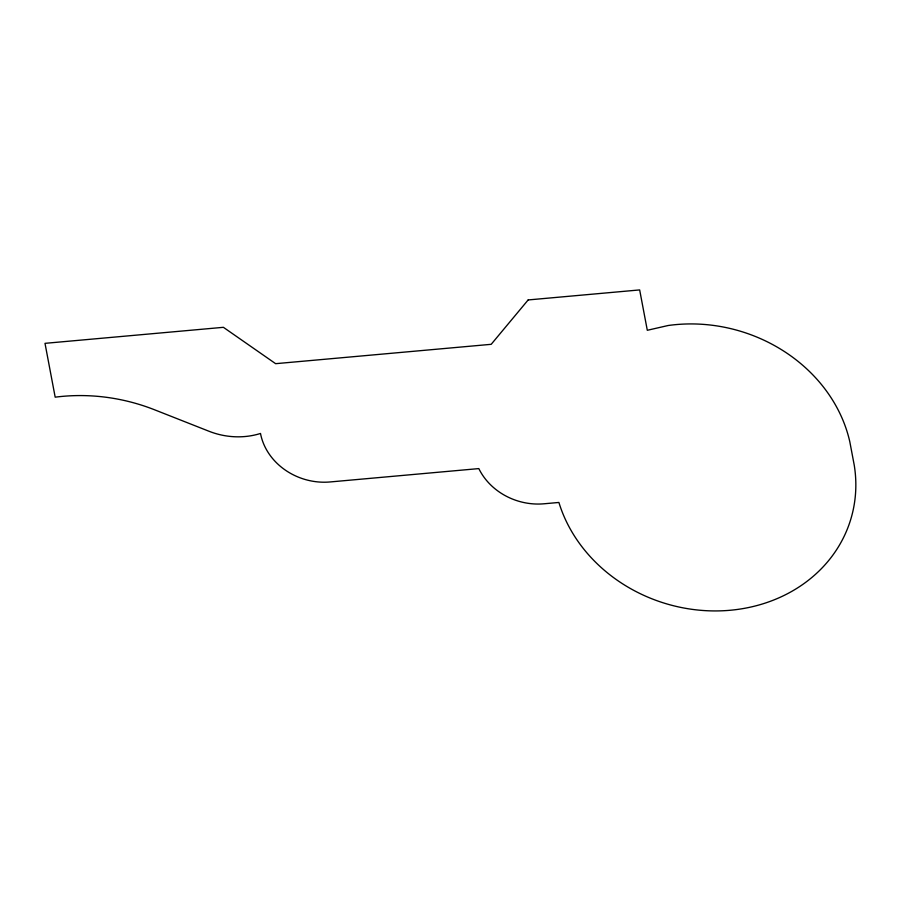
<?xml version="1.0" encoding="UTF-8"?>
<svg xmlns="http://www.w3.org/2000/svg" width="900" height="900" viewBox="0 0 900 900"><rect width="100%" height="100%" fill="white"/><g stroke="black" fill="none" stroke-linecap="round" stroke-linejoin="round"><path stroke-width="1.35" d="M528.165 299.936L491.197 344.317L275.636 363.679L223.403 327.319L45 343.339L55.181 397.17A179.82 157.882 16.4 0 1 154.586 409.793L208.98 431.246A70.594 61.988 16.4 0 0 260.505 433.463A60.885 53.46 16.4 0 0 330.154 481.95L478.822 468.596A60.885 53.46 16.4 0 0 544.028 503.786L558.9 502.459A152.651 134.021 16.4 0 0 735.975 609.637A152.651 134.021 16.4 0 0 854.224 465.086L849.825 441.832A152.606 133.987 16.4 0 0 668.16 325.507L647.303 330.289L639.664 289.924L528.165 299.936"/></g></svg>
